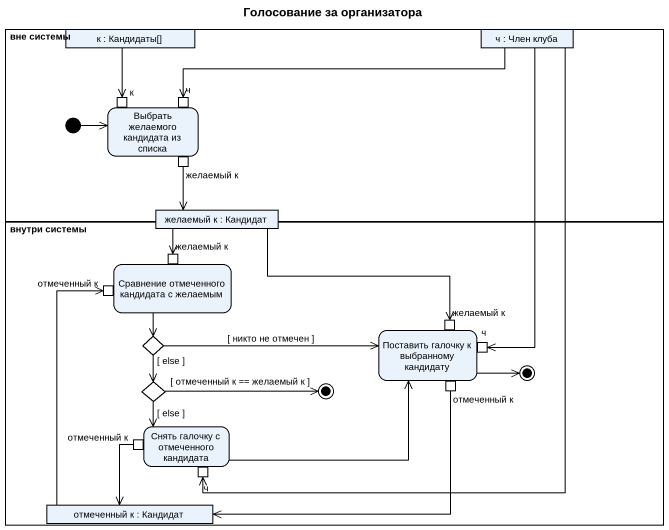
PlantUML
@startuml
title Голосование за организатора
hide empty description
state "вне системы" as вне_системы <<partition>> {
  state "к : Кандидаты[]" as к <<object>>
  state "ч : Член клуба" as ч <<object>>
  state "Выбрать желаемого кандидата из списка" as Выбрать_желаемого_кандидата {
    state "к" as к_2 <<inputPin>>
    state "ч" as ч_2 <<inputPin>>
    state "желаемый к" as желаемый_к <<outputPin>>
  }
  [*] -right-> Выбрать_желаемого_кандидата
}
state "внутри системы" as внутри_системы <<partition>> {
  state "Сравнение отмеченного кандидата с желаемым" as Сравнение_отмеченного {
    state "желаемый к" as желаемый_к_3 <<inputPin>>
    state "отмеченный к" as отмеченный_к <<inputPin>>
  }
  state choice1 <<choice>>
  state "Поставить галочку к выбранному кандидату" as Поставить_галочку_к {
    state "желаемый к" as желаемый_к_4 <<inputPin>>
    state "ч" as ч_3 <<inputPin>>
    state "отмеченный к" as отмеченный_к_2 <<outputPin>>
  }
  state final1 <<end>>
  state choice2 <<choice>>
  state final2 <<end>>
  state "Снять галочку с отмеченного кандидата" as Снять_галочку_с_отмеченного {
    state "отмеченный к" as отмеченный_к_3 <<outputPin>>
    state "ч" as ч_4 <<inputPin>>
  }
  state "отмеченный к : Кандидат" as отмеченный_к_4 <<object>>
}
state "желаемый к : Кандидат" as желаемый_к_2 <<object>>
к --> к_2
ч -left-> ч_2
ч --> ч_3
ч --> ч_4
желаемый_к --> желаемый_к_2
желаемый_к_2 --> желаемый_к_3
желаемый_к_2 -right-> желаемый_к_4
Сравнение_отмеченного --> choice1
choice1 -right-> Поставить_галочку_к : [ никто не отмечен ]
choice1 --> choice2 : [ else ]
Поставить_галочку_к -right-> final1
choice2 -right-> final2 : [ отмеченный к == желаемый к ]
choice2 --> Снять_галочку_с_отмеченного : [ else ]
отмеченный_к_2 -left-> отмеченный_к_4
отмеченный_к_3 --> отмеченный_к_4
Снять_галочку_с_отмеченного -right-> Поставить_галочку_к
отмеченный_к_4 -up-> отмеченный_к
@enduml
